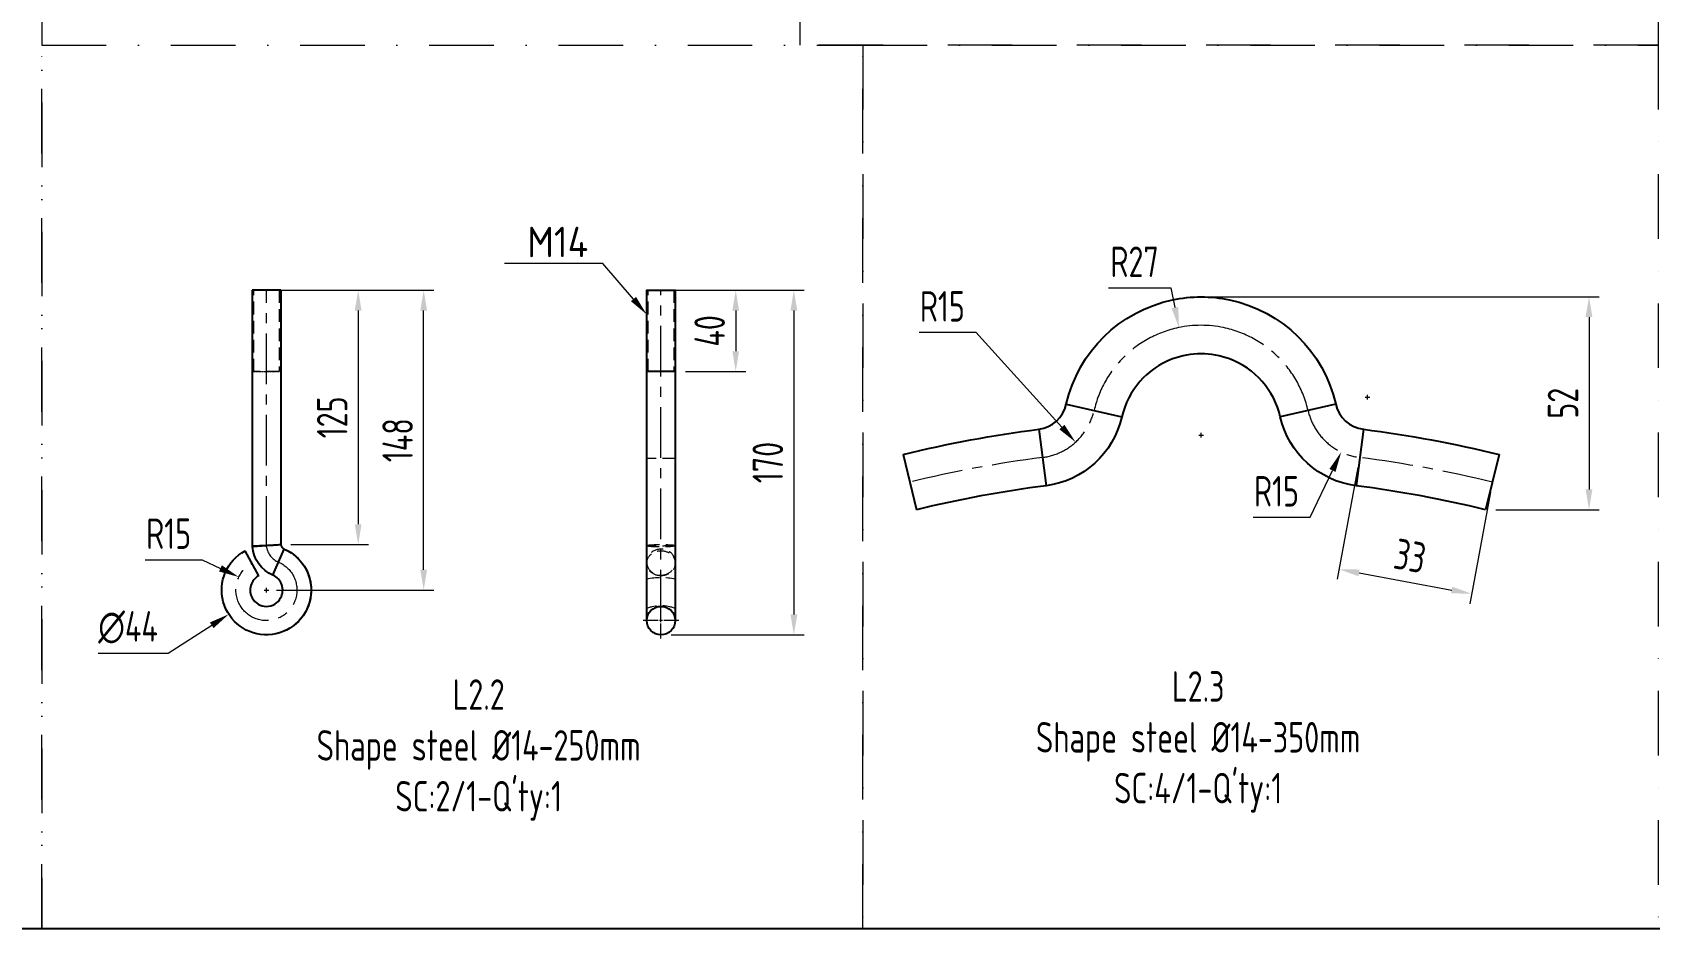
# Model space of a CAD drawing. Header units: millimetres. Extents: x -46397 to 283259, y -8690 to 23983.
# Drawn here: x 178060 to 179651, y -1841 to -959 of the extents above; entities that cross this region are included whole.
import ezdxf
from ezdxf import colors
from ezdxf.entities.mleader import LeaderData, LeaderLine
from ezdxf.math import Vec2, Vec3

# ---------------------------------------------------------------- set-up
doc = ezdxf.new("R2010")
doc.units = ezdxf.units.MM
for name, pattern in [('CENTER', [2, 1.25, -0.25, 0.25, -0.25]), ('CENTER2', [1.125, 0.75, -0.125, 0.125, -0.125]), ('DASHDOT', [25.4, 12.7, -6.35, 0, -6.35]), ('HIDDEN', [0.375, 0.25, -0.125])]:
    doc.linetypes.add(name, pattern=pattern)
doc.layers.get('Defpoints').update_dxf_attribs({"lineweight": 0})
for name, color, linetype, lineweight in [('Dtext', 255, 'Continuous', 20), ('DUONGDAM', 7, 'Continuous', 25), ('Long_AM_Box', 5, 'DASHDOT', 9), ('Long_AM_Visible', 30, 'Continuous', 25), ('Long_Centerline', 1, 'CENTER', 9), ('Long_Dim', 3, 'Continuous', 9), ('Long_Text', 6, 'Continuous', 9), ('mDƯỜNG CƠ BẢN', 255, 'Continuous', 25), ('mDƯỜNG KHUẤT', 251, 'HIDDEN', 5), ('mDƯỜNG TÂM', 8, 'CENTER', 0)]:
    doc.layers.add(name, color=color, linetype=linetype, lineweight=lineweight)
doc.styles.add('Chu va so', font='arial.ttf')
doc.styles.add('GHI CHÚ 3', font='isocp_IV25.ttf', dxfattribs={"width": 0.8})
doc.styles.add('TCVN', font='arial.ttf')
doc.dimstyles.new('Vuong_DIM', dxfattribs={"dimtxt": 2.5, "dimasz": 2.3, "dimexe": 1.25, "dimexo": 0, "dimtad": 1, "dimtoh": 1, "dimdec": 0, "dimdsep": 46, "dimtxsty": 'GHI CHÚ 3', "dimcen": 2.3, "dimclrd": 9, "dimclre": 9, "dimclrt": 2, "dimadec": 0, "dimazin": 0, "dimtm": 1e-09, "dimtfac": 1, "dimtdec": 0, "dimtofl": 0, "dimtmove": 1, "dimatfit": 3, "dimfxl": 1, "dimtfill": 1, "dimlwd": 9, "dimlwe": 9, "dimarcsym": 1})

# ---------------------------------------------------------------- blocks, each defined once
blk = doc.blocks.new('*D1753')
at = {"layer": 'Defpoints', "color": 0, "transparency": 16777216}
for p in [(179209.6, -1219.2), (179489.6, -1428.6), (179591.3, -1428.6)]:
    blk.add_point(p, dxfattribs=at)
at = {"layer": 'Long_Dim', "color": 9, "lineweight": 9, "transparency": 16777216}
for p, q in [((179219.6, -1219.2), (179601.3, -1219.2)), ((179591.3, -1239.2), (179591.3, -1408.6)), ((179499.6, -1428.6), (179601.3, -1428.6))]:
    blk.add_line(p, q, dxfattribs=at)
at = {"layer": 'Long_Dim', "color": 9, "transparency": 16777216}
for points in [[(179587.9, -1239.2), (179594.6, -1239.2), (179591.3, -1219.2)], [(179587.9, -1408.6), (179594.6, -1408.6), (179591.3, -1428.6)]]:
    blk.add_solid(points, dxfattribs=at)
at = {"layer": 'Long_Dim', "color": 2, "transparency": 16777216, "insert": (179565.7, -1323.9), "char_height": 30, "attachment_point": 5, "rotation": 90, "style": 'GHI CHÚ 3', "bg_fill": 3, "box_fill_scale": 1.1, "bg_fill_color": 256, "bg_fill_true_color": 13158600, "bg_fill_transparency": 0}
blk.add_mtext('52', dxfattribs=at)
blk = doc.blocks.new('*D1734')
at = {"layer": 'Defpoints', "color": 0, "transparency": 16777216}
for p in [(179373.4, -1317.8), (179347.5, -1371.9)]:
    blk.add_point(p, dxfattribs=at)
at = {"layer": 'Long_Dim', "color": 9, "lineweight": 9, "transparency": 16777216}
for p, q in [((179371.1, -1317.8), (179375.7, -1317.8)), ((179373.4, -1320.1), (179373.4, -1315.5)), ((179316.8, -1436.1), (179338.9, -1389.9)), ((179260.9, -1436.1), (179316.8, -1436.1))]:
    blk.add_line(p, q, dxfattribs=at)
at = {"layer": 'Long_Dim', "color": 9, "transparency": 16777216}
blk.add_solid([(179335.9, -1388.5), (179341.9, -1391.4), (179347.5, -1371.9)], dxfattribs=at)
at = {"layer": 'Long_Dim', "color": 2, "transparency": 16777216, "insert": (179283.8, -1410.5), "char_height": 30, "attachment_point": 5, "style": 'GHI CHÚ 3', "bg_fill": 3, "box_fill_scale": 1.1, "bg_fill_color": 256, "bg_fill_true_color": 13158600, "bg_fill_transparency": 0}
blk.add_mtext('R15', dxfattribs=at)
blk = doc.blocks.new('*D1735')
at = {"layer": 'Defpoints', "color": 0, "transparency": 16777216}
for p in [(179045.8, -1317.8), (179086.2, -1362.2)]:
    blk.add_point(p, dxfattribs=at)
at = {"layer": 'Long_Dim', "color": 9, "lineweight": 9, "transparency": 16777216}
for p, q in [((178932.2, -1254.1), (178988.1, -1254.1)), ((178988.1, -1254.1), (179072.7, -1347.4))]:
    blk.add_line(p, q, dxfattribs=at)
at = {"layer": 'Long_Dim', "color": 9, "transparency": 16777216}
blk.add_solid([(179075.2, -1345.1), (179070.3, -1349.6), (179086.2, -1362.2)], dxfattribs=at)
at = {"layer": 'Long_Dim', "color": 2, "transparency": 16777216, "insert": (178955.1, -1228.6), "char_height": 30, "attachment_point": 5, "style": 'GHI CHÚ 3', "bg_fill": 3, "box_fill_scale": 1.1, "bg_fill_color": 256, "bg_fill_true_color": 13158600, "bg_fill_transparency": 0}
blk.add_mtext('R15', dxfattribs=at)
blk = doc.blocks.new('*D1751')
at = {"layer": 'Defpoints', "color": 0, "transparency": 16777216}
for p in [(179365.7, -1377.3), (179496.2, -1401.4), (179475.9, -1511.3)]:
    blk.add_point(p, dxfattribs=at)
at = {"layer": 'Long_Dim', "color": 9, "lineweight": 9, "transparency": 16777216}
for p, q in [((179363.9, -1387.1), (179343.5, -1497)), ((179494.4, -1411.3), (179474, -1521.1)), ((179365, -1490.8), (179456.2, -1507.7))]:
    blk.add_line(p, q, dxfattribs=at)
at = {"layer": 'Long_Dim', "color": 9, "transparency": 16777216}
for points in [[(179365.6, -1487.5), (179364.4, -1494.1), (179345.4, -1487.2)], [(179456.8, -1504.4), (179455.6, -1510.9), (179475.9, -1511.3)]]:
    blk.add_solid(points, dxfattribs=at)
at = {"layer": 'Long_Dim', "color": 2, "transparency": 16777216, "insert": (179415.3, -1474.1), "char_height": 30, "attachment_point": 5, "rotation": 349.5143, "style": 'GHI CHÚ 3', "bg_fill": 3, "box_fill_scale": 1.1, "bg_fill_color": 256, "bg_fill_true_color": 13158600, "bg_fill_transparency": 0}
blk.add_mtext('33', dxfattribs=at)
blk = doc.blocks.new('*D1736')
at = {"layer": 'Defpoints', "color": 0, "transparency": 16777216}
for p in [(179187.9, -1249.4), (179209.6, -1355.2)]:
    blk.add_point(p, dxfattribs=at)
at = {"layer": 'Long_Dim', "color": 9, "lineweight": 9, "transparency": 16777216}
for p, q in [((179118.6, -1210.2), (179179.9, -1210.2)), ((179179.9, -1210.2), (179183.9, -1229.8)), ((179207.3, -1355.2), (179211.9, -1355.2)), ((179209.6, -1357.5), (179209.6, -1352.9))]:
    blk.add_line(p, q, dxfattribs=at)
at = {"layer": 'Long_Dim', "color": 9, "transparency": 16777216}
blk.add_solid([(179187.2, -1229.2), (179180.6, -1230.5), (179187.9, -1249.4)], dxfattribs=at)
at = {"layer": 'Long_Dim', "color": 2, "transparency": 16777216, "insert": (179144.2, -1184.7), "char_height": 30, "attachment_point": 5, "style": 'GHI CHÚ 3', "bg_fill": 3, "box_fill_scale": 1.1, "bg_fill_color": 256, "bg_fill_true_color": 13158600, "bg_fill_transparency": 0}
blk.add_mtext('R27', dxfattribs=at)
blk = doc.blocks.new('*U1711')
at = {"layer": 'mDƯỜNG TÂM', "color": 0, "linetype": 'CENTER2', "ltscale": 50, "transparency": 16777216}
for p, q in [((0, 2.8), (0, 17.5)), ((-17.5, 0), (-2.8, 0)), ((2.8, 0), (17.5, 0)), ((0, -17.5), (0, -2.8))]:
    blk.add_line(p, q, dxfattribs=at)
at = {"layer": 'mDƯỜNG TÂM', "color": 0, "linetype": 'Continuous', "ltscale": 50, "transparency": 16777216}
for p, q in [((-1.4, 0), (1.4, 0)), ((0, -1.4), (0, 1.4))]:
    blk.add_line(p, q, dxfattribs=at)
blk = doc.blocks.new('*D1750')
at = {"layer": 'Defpoints', "color": 0, "transparency": 16777216}
for p in [(178678.3, -1212.7), (178678.3, -1551.7), (178809, -1551.7)]:
    blk.add_point(p, dxfattribs=at)
at = {"layer": 'Long_Dim', "color": 9, "lineweight": 9, "transparency": 16777216}
for p, q in [((178688.3, -1212.7), (178819, -1212.7)), ((178809, -1232.7), (178809, -1531.7)), ((178688.3, -1551.7), (178819, -1551.7))]:
    blk.add_line(p, q, dxfattribs=at)
at = {"layer": 'Long_Dim', "color": 9, "transparency": 16777216}
for points in [[(178805.7, -1232.7), (178812.4, -1232.7), (178809, -1212.7)], [(178805.7, -1531.7), (178812.4, -1531.7), (178809, -1551.7)]]:
    blk.add_solid(points, dxfattribs=at)
at = {"layer": 'Long_Dim', "color": 2, "transparency": 16777216, "insert": (178783.4, -1382.2), "char_height": 30, "attachment_point": 5, "rotation": 90, "style": 'GHI CHÚ 3', "bg_fill": 3, "box_fill_scale": 1.1, "bg_fill_color": 256, "bg_fill_true_color": 13158600, "bg_fill_transparency": 0}
blk.add_mtext('170', dxfattribs=at)
blk = doc.blocks.new('*D1749')
at = {"layer": 'Defpoints', "color": 0, "transparency": 16777216}
for p in [(178327.1, -1484), (178253.1, -1531.5)]:
    blk.add_point(p, dxfattribs=at)
at = {"layer": 'Long_Dim', "color": 9, "lineweight": 9, "transparency": 16777216}
for p, q in [((178287.8, -1507.7), (178292.4, -1507.7)), ((178290.1, -1510), (178290.1, -1505.4)), ((178193.4, -1569.9), (178236.3, -1542.3)), ((178124.6, -1569.9), (178193.4, -1569.9))]:
    blk.add_line(p, q, dxfattribs=at)
at = {"layer": 'Long_Dim', "color": 9, "transparency": 16777216}
blk.add_solid([(178234.5, -1539.5), (178238.1, -1545.1), (178253.1, -1531.5)], dxfattribs=at)
at = {"layer": 'Long_Dim', "color": 2, "transparency": 16777216, "insert": (178154, -1544.4), "char_height": 30, "attachment_point": 5, "style": 'GHI CHÚ 3', "bg_fill": 3, "box_fill_scale": 1.1, "bg_fill_color": 256, "bg_fill_true_color": 13158600, "bg_fill_transparency": 0}
blk.add_mtext('∅44', dxfattribs=at)
blk = doc.blocks.new('*D1748')
at = {"layer": 'Defpoints', "color": 0, "transparency": 16777216}
for p in [(178290.2, -1212.7), (178304.2, -1462.9), (178380.4, -1462.9)]:
    blk.add_point(p, dxfattribs=at)
at = {"layer": 'Long_Dim', "color": 9, "lineweight": 9, "transparency": 16777216}
for p, q in [((178300.2, -1212.7), (178390.4, -1212.7)), ((178380.4, -1232.7), (178380.4, -1442.9)), ((178314.2, -1462.9), (178390.4, -1462.9))]:
    blk.add_line(p, q, dxfattribs=at)
at = {"layer": 'Long_Dim', "color": 9, "transparency": 16777216}
for points in [[(178377, -1232.7), (178383.7, -1232.7), (178380.4, -1212.7)], [(178377, -1442.9), (178383.7, -1442.9), (178380.4, -1462.9)]]:
    blk.add_solid(points, dxfattribs=at)
at = {"layer": 'Long_Dim', "color": 2, "transparency": 16777216, "insert": (178354.8, -1337.8), "char_height": 30, "attachment_point": 5, "rotation": 90, "style": 'GHI CHÚ 3', "bg_fill": 3, "box_fill_scale": 1.1, "bg_fill_color": 256, "bg_fill_true_color": 13158600, "bg_fill_transparency": 0}
blk.add_mtext('125', dxfattribs=at)
blk = doc.blocks.new('*D1737')
at = {"layer": 'Defpoints', "color": 0, "transparency": 16777216}
for p in [(178263, -1494.9), (178290.1, -1507.7)]:
    blk.add_point(p, dxfattribs=at)
at = {"layer": 'Long_Dim', "color": 9, "lineweight": 9, "transparency": 16777216}
for p, q in [((178170.9, -1477.8), (178226.8, -1477.8)), ((178226.8, -1477.8), (178244.9, -1486.4)), ((178287.8, -1507.7), (178292.4, -1507.7)), ((178290.1, -1510), (178290.1, -1505.4))]:
    blk.add_line(p, q, dxfattribs=at)
at = {"layer": 'Long_Dim', "color": 9, "transparency": 16777216}
blk.add_solid([(178246.3, -1483.3), (178243.5, -1489.4), (178263, -1494.9)], dxfattribs=at)
at = {"layer": 'Long_Dim', "color": 2, "transparency": 16777216, "insert": (178193.9, -1452.2), "char_height": 30, "attachment_point": 5, "style": 'GHI CHÚ 3', "bg_fill": 3, "box_fill_scale": 1.1, "bg_fill_color": 256, "bg_fill_true_color": 13158600, "bg_fill_transparency": 0}
blk.add_mtext('R15', dxfattribs=at)
blk = doc.blocks.new('*D1747')
at = {"layer": 'Defpoints', "color": 0, "transparency": 16777216}
for p in [(178692.3, -1212.7), (178692.3, -1292.7), (178751.8, -1292.7)]:
    blk.add_point(p, dxfattribs=at)
at = {"layer": 'Long_Dim', "color": 9, "lineweight": 9, "transparency": 16777216}
for p, q in [((178702.3, -1212.7), (178761.8, -1212.7)), ((178751.8, -1232.7), (178751.8, -1272.7)), ((178702.3, -1292.7), (178761.8, -1292.7))]:
    blk.add_line(p, q, dxfattribs=at)
at = {"layer": 'Long_Dim', "color": 2, "transparency": 16777216, "insert": (178726.2, -1252.7), "char_height": 30, "attachment_point": 5, "rotation": 90, "style": 'GHI CHÚ 3', "bg_fill": 3, "box_fill_scale": 1.1, "bg_fill_color": 256, "bg_fill_true_color": 13158600, "bg_fill_transparency": 0}
blk.add_mtext('40', dxfattribs=at)
at = {"layer": 'Long_Dim', "color": 9, "transparency": 16777216}
for points in [[(178748.5, -1232.7), (178755.1, -1232.7), (178751.8, -1212.7)], [(178748.5, -1272.7), (178755.1, -1272.7), (178751.8, -1292.7)]]:
    blk.add_solid(points, dxfattribs=at)
blk = doc.blocks.new('*D1767')
at = {"layer": 'Defpoints', "color": 0, "transparency": 16777216}
for p in [(178302.7, -1212.7), (178444.8, -1212.7), (178290.1, -1507.7)]:
    blk.add_point(p, dxfattribs=at)
at = {"layer": 'Long_Dim', "color": 9, "lineweight": 9, "transparency": 16777216}
for p, q in [((178312.7, -1212.7), (178454.8, -1212.7)), ((178444.8, -1487.7), (178444.8, -1232.7)), ((178300.1, -1507.7), (178454.8, -1507.7))]:
    blk.add_line(p, q, dxfattribs=at)
at = {"layer": 'Long_Dim', "color": 9, "transparency": 16777216}
for points in [[(178441.5, -1232.7), (178448.2, -1232.7), (178444.8, -1212.7)], [(178441.5, -1487.7), (178448.2, -1487.7), (178444.8, -1507.7)]]:
    blk.add_solid(points, dxfattribs=at)
at = {"layer": 'Long_Dim', "color": 2, "transparency": 16777216, "insert": (178419.2, -1360.2), "char_height": 30, "attachment_point": 5, "rotation": 90, "style": 'GHI CHÚ 3', "bg_fill": 3, "box_fill_scale": 1.1, "bg_fill_color": 256, "bg_fill_true_color": 13158600, "bg_fill_transparency": 0}
blk.add_mtext('148', dxfattribs=at)
blk = doc.blocks.new('*U1706')
at = {"lineweight": 25}
for points in [[(0, 0), (5222.3, 0), (5222.3, 3420.9), (0, 3420.9)], [(0, 0), (3948.6, 0), (3948.6, 3420.9), (0, 3420.9)]]:
    blk.add_lwpolyline(points, close=True, dxfattribs=at)
at = {"layer": 'Dtext', "ltscale": 0.1}
for tag, p, height, style in [('REV_3', (3982.2, 1284.9), 22.7, 'TCVN'), ('FOR_APPROVAL3', (4209.7, 1283.3, -0.2), 27.3, 'TCVN'), ('REV_2', (3982.2, 1200), 22.7, 'TCVN'), ('FOR_APPROVAL2', (4209.7, 1198.4, -0.2), 27.3, 'TCVN'), ('REV_1', (3982.2, 1115.1), 22.7, 'TCVN'), ('FOR_APPROVAL1', (4209.7, 1113.5, -0.2), 27.3, 'TCVN'), ('REV_0', (3982.2, 1030.1), 22.7, 'TCVN'), ('NGUOI_VE', (4452, 1028.9, -0.2), 27.3, 'TCVN'), ('NGUOI_KIEM_2', (4693.2, 1028.9, -0.2), 27.3, 'TCVN'), ('NGUOI_DUYET', (4984.6, 1028.9, -0.2), 27.3, 'TCVN'), ('1.1_A4', (4999.2, 51.8, -0.2), 27.3, 'Chu va so'), ('A4_A4', (5090, 51.8, -0.2), 27.3, 'Chu va so'), ('REV.', (5164.8, 51.8, -0.2), 27.3, 'Chu va so')]:
    blk.add_attdef(tag, p, '', height=height, dxfattribs=dict(at, style=style))
for tag, p, height, style, width in [('NGAY_REV03', (4039.8, 1283.3, -0.2), 23.7, 'TCVN', 0.95), ('NGAY_REV02', (4039.8, 1198.4, -0.2), 23.7, 'TCVN', 0.95), ('NGAY_REV01', (4039.8, 1113.5, -0.2), 23.7, 'TCVN', 0.95), ('NGAY_REV0', (4039.8, 1028.5, -0.2), 23.7, 'TCVN', 0.95), ('DWD.NO', (4037.7, 22.1, -0.2), 36.4, 'Chu va so', 0.85)]:
    blk.add_attdef(tag, p, '', height=height, dxfattribs=dict(at, style=style, width=width))
at = {"layer": 'Dtext', "lineweight": 25, "ltscale": 0.1, "style": 'Chu va so'}
for tag, p, height in [('PROJECT_CODE', (4300.8, 427.6), 54.6), ('TITLE1', (4064.3, 326.1, -0.2), 36.4), ('TITLE2', (4064.3, 240.5, -0.2), 36.4), ('TITLE3', (4064.3, 155.6, -0.2), 36.4)]:
    blk.add_attdef(tag, p, '', height=height, dxfattribs=at)

msp = doc.modelspace()

# ---------------------------------------------------------------- linework, layer by layer
at = {"layer": 'DUONGDAM', "ltscale": 20}
msp.add_line((178304.19, -1212.7, 15.42), (178276.19, -1212.7, 15.42), dxfattribs=at)
at = {"layer": 'DUONGDAM', "ltscale": 20, "extrusion": (0, 1, 0)}
msp.add_line((178276.25, -1464.99, 15.42), (178276.19, -1464.36, 15.42), dxfattribs=at)
at = {"layer": 'DUONGDAM', "ltscale": 20, "extrusion": (1.22465e-16, 0, -1)}
msp.add_arc((-179209.61, -1355.23), 136, 78.11884, 101.88116, dxfattribs=at)
at = {"layer": 'Long_AM_Box', "ltscale": 5}
for points in [[(179659.34, -971.48), (178815.28, -971.48), (178815.28, -28.34), (179659.34, -28.34)], [(178069.08, -971.48), (178815.28, -971.48), (178815.28, -528.48), (178069.08, -528.48)], [(177118.9, -646.74), (178069.08, -646.74), (178069.08, -1840.8), (177118.9, -1840.8)]]:
    msp.add_lwpolyline(points, close=True, dxfattribs=at)
at = {"layer": 'Long_AM_Visible', "extrusion": (0, 1, 0)}
for p, q in [((178276.19, -1212.7, 15.42), (178276.19, -1464.36, 15.42)), ((178304.19, -1212.7, 15.42), (178304.19, -1462.9, 15.42)), ((179077.03, -1324.9), (179131.62, -1337.39)), ((179342.18, -1324.9), (179287.59, -1337.39)), ((179049.94, -1349.5), (179057.12, -1405.04)), ((179369.28, -1349.5), (179362.1, -1405.04)), ((178916.43, -1374.21), (178929.61, -1428.64)), ((179502.78, -1374.21), (179489.61, -1428.64)), ((178290.19, -1463.72, 15.42), (178276.19, -1464.36, 15.42)), ((178276.25, -1464.99, 15.42), (178290.19, -1463.72, 15.42)), ((178282.53, -1493.64, 15.42), (178269.26, -1468.99, 15.42)), ((178296.51, -1493.07, 15.42), (178307.71, -1467.41, 15.42))]:
    msp.add_line(p, q, dxfattribs=at)
at = {"layer": 'Long_AM_Visible'}
msp.add_polyline3d([(178664.27, -1537.73, 15.42), (178664.27, -1212.7, 15.42), (178692.27, -1212.7, 15.42), (178692.27, -1537.73, 15.42)], dxfattribs=at)
at = {"layer": 'Long_AM_Visible', "extrusion": (1.22465e-16, 0, -1)}
for centre, radius, start, end in [((-179209.61, -1355.23), 136, 12.88509, 78.11884), ((-179209.61, -1355.23), 136, 101.88116, 167.11491), ((-179209.61, -2585.23), 1246, 76.39104, 82.63757), ((-179045.84, -1317.76), 88, 192.88509, 262.63757), ((-179373.38, -1317.76), 88, 277.36243, 347.11491), ((-179209.61, -2585.23), 1246, 97.36243, 103.60896), ((-178678.27, -1537.73, -15.42), 14, 0, 180), ((-178678.27, -1537.73, -15.42), 14, 180, 0)]:
    msp.add_arc(centre, radius, start, end, dxfattribs=at)
at = {"layer": 'Long_AM_Visible'}
for centre, radius, start, end in [((179209.61, -1355.23), 80, 110.48732, 167.11491), ((179209.61, -1355.23), 80, 69.51268, 110.48732), ((179209.61, -1355.23), 80, 12.88509, 69.51268), ((179045.84, -1317.76), 32, 277.36243, 347.11491), ((179373.38, -1317.76), 32, 192.88509, 262.63757), ((179209.61, -2585.23), 1190, 97.36243, 103.60896), ((179209.61, -2585.23), 1190, 76.39104, 82.63757), ((178310.11, -1461.91, 15.42), 5.99, 189.49248, 246.42658), ((178290.11, -1507.73, 15.42), 16, 118.28338, 208.95502), ((178290.11, -1507.73, 15.42), 16, 331.04498, 66.41766), ((178290.11, -1507.73, 15.42), 16, 208.95502, 331.04498)]:
    msp.add_arc(centre, radius, start, end, dxfattribs=at)
at = {"layer": 'Long_AM_Visible', "extrusion": (2.22045e-16, 0, -1)}
for centre, radius, start, end in [((-178290.11, -1507.73, -15.42), 44, 113.57667, 61.71662), ((-178310.11, -1461.91, -15.42), 33.99, 293.57342, 354.80669)]:
    msp.add_arc(centre, radius, start, end, dxfattribs=at)
at = {"layer": 'Long_AM_Visible'}
msp.add_open_spline([(178290.19, -1463.72, 15.42), (178290.23, -1463.72, 15.42), (178290.27, -1463.72, 15.42), (178292.01, -1463.64, 15.42), (178293.69, -1463.56, 15.42), (178296.84, -1463.39, 15.42), (178298.28, -1463.31, 15.42), (178300.85, -1463.15, 15.42), (178301.93, -1463.08, 15.42), (178303.33, -1462.97, 15.42), (178303.76, -1462.94, 15.42), (178304.09, -1462.91, 15.42), (178304.15, -1462.9, 15.42), (178304.19, -1462.9, 15.42), (178304.19, -1462.9, 15.42), (178304.19, -1462.9, 15.42)], degree=3, knots=[-0.0549751, -0.0549751, -0.0549751, -0.0549751, 0, 0, 2.5544712, 2.5544712, 5.0779844, 5.0779844, 7.7250022, 7.7250022, 9.7792625, 9.7792625, 10.6317615, 10.6317615, 10.97503, 10.97503, 10.97503, 10.97503], dxfattribs=at)
at = {"layer": 'Long_Centerline', "ltscale": 40}
msp.add_line((178678.27, -1537.73, 15.42), (178678.27, -1212.7, 15.42), dxfattribs=at)
at = {"layer": 'Long_Centerline', "ltscale": 40, "elevation": 15.42}
msp.add_lwpolyline([(178302.11, -1480.24, -0.2557291), (178290.19, -1465.21), (178290.19, -1212.7)], format="xyb", dxfattribs=at)
at = {"layer": 'Long_Centerline', "ltscale": 40, "extrusion": (2.22045e-16, 0, -1)}
msp.add_arc((-178290.11, -1507.73, -15.42), 30, 113.57667, 61.71662, dxfattribs=at)
at = {"layer": 'mDƯỜNG CƠ BẢN', "color": 3, "extrusion": (2.22045e-16, 0, -1)}
msp.add_arc((-178290.11, -1507.73, -15.42), 44, 113.57667, 251.447, dxfattribs=at)
at = {"layer": 'mDƯỜNG KHUẤT', "ltscale": 50, "extrusion": (0, 1, 0)}
msp.add_line((178692.27, -1378.26, 15.42), (178664.27, -1378.26, 15.42), dxfattribs=at)
at = {"layer": 'mDƯỜNG KHUẤT', "ltscale": 50, "extrusion": (1.22465e-16, 0, -1)}
msp.add_arc((-178678.27, -1563.16, -15.42), 68, 78.11884, 101.88116, dxfattribs=at)
at = {"layer": 'mDƯỜNG KHUẤT', "ltscale": 50}
msp.add_arc((178678.27, -1563.16, 15.42), 40, 69.51268, 110.48732, dxfattribs=at)
at = {"layer": 'mDƯỜNG KHUẤT', "ltscale": 50, "extrusion": (1.22465e-16, 0, -1)}
msp.add_ellipse((178678.27, -1463.72, 15.42), major_axis=(14, 0), ratio=0.0453526, start_param=0, end_param=3.1415927, dxfattribs=at)
at = {"layer": 'mDƯỜNG KHUẤT', "ltscale": 50}
for centre, major_axis, ratio, start_param, end_param in [((178678.27, -1463.72, 15.42), (-14, 0), 0.0905163, 0, 3.1415927), ((178678.27, -1480.24, 15.42), (14, 0), 0.9165483, 0, 3.1415927), ((178678.27, -1481.31, 15.42), (-14, 0), 0.8806148, -4.712389, 1.5707963), ((178678.27, -1480.24, 15.42), (-14, 0), 0.9165483, 0, 1.5707963), ((178678.27, -1480.24, 15.42), (14, 0), 0.9165483, -1.5707963, 0)]:
    msp.add_ellipse(centre, major_axis=major_axis, ratio=ratio, start_param=start_param, end_param=end_param, dxfattribs=at)
msp.add_open_spline([(178664.27, -1463.72, 15.42), (178664.27, -1463.72, 15.42), (178664.27, -1463.72, 15.42), (178664.28, -1463.64, 15.42), (178664.6, -1463.56, 15.42), (178665.83, -1463.39, 15.42), (178666.72, -1463.31, 15.42), (178669.01, -1463.15, 15.42), (178670.43, -1463.08, 15.42), (178673.23, -1462.97, 15.42), (178674.54, -1462.94, 15.42), (178676.45, -1462.91, 15.42), (178677.01, -1462.9, 15.42), (178678.03, -1462.9, 15.42), (178678.48, -1462.9, 15.42), (178679.51, -1462.9, 15.42), (178680.08, -1462.91, 15.42), (178682.15, -1462.94, 15.42), (178683.6, -1462.98, 15.42), (178686.53, -1463.1, 15.42), (178687.95, -1463.18, 15.42), (178690.02, -1463.33, 15.42), (178690.77, -1463.4, 15.42), (178691.92, -1463.56, 15.42), (178692.25, -1463.64, 15.42), (178692.27, -1463.72, 15.42), (178692.27, -1463.72, 15.42), (178692.27, -1463.72, 15.42)], degree=3, knots=[-0.0549751, -0.0549751, -0.0549751, -0.0549751, 0, 0, 2.5544712, 2.5544712, 5.0779844, 5.0779844, 7.7250022, 7.7250022, 9.7792625, 9.7792625, 10.6317615, 10.6317615, 11.3089334, 11.3089334, 12.1702498, 12.1702498, 14.4582938, 14.4582938, 17.1847174, 17.1847174, 19.3778833, 19.3778833, 21.9500558, 21.9500558, 22.0050312, 22.0050312, 22.0050312, 22.0050312], dxfattribs=at)

# ---------------------------------------------------------------- block references
at = {"layer": 'mDƯỜNG TÂM', "linetype": 'CENTER2', "ltscale": 50, "extrusion": (1.26883e-16, 0, -1)}
msp.add_blockref('*U1711', (-178678.27, -1537.73, -15.42), dxfattribs=at)

# ---------------------------------------------------------------- texts
at = {"layer": 'Long_Text', "color": 3, "char_height": 30, "attachment_point": 5, "style": 'GHI CHÚ 3'}
for s, width, insert in [("\\pxqc;L2.3\\PShape steel %%C14-350mm\\PSC:4/1-Q'ty:1", 474.2508, (179206.8, -1657.05)), ("\\pxqc;L2.2\\PShape steel %%C14-250mm\\PSC:2/1-Q'ty:1", 371.3592, (178498.91, -1665.02))]:
    msp.add_mtext_dynamic_manual_height_columns(s, width=width, gutter_width=322.31, heights=[0], dxfattribs=dict(at, insert=insert))

# ---------------------------------------------------------------- next in the draw order: dimensions: what is measured, and where the dimension line sits
at = {"layer": 'Long_Dim'}
for base, p1, p2, override, picture, middle in [((178380.37, -1462.9, 15.42), (178290.19, -1212.7, 15.42), (178304.19, -1462.9, 15.42), {"dimtxt": 30, "dimasz": 20, "dimexe": 10, "dimexo": 10, "dimgap": 10, "dimlfac": 0.5}, '*D1748', (178354.78, -1337.8, 15.42)), ((178809.03, -1551.73, 15.42), (178678.27, -1212.7, 15.42), (178678.27, -1551.73, 15.42), {"dimtxt": 30, "dimasz": 20, "dimexe": 10, "dimexo": 10, "dimgap": 10, "dimlfac": 0.5}, '*D1750', (178783.44, -1382.22, 15.42)), ((179591.26, -1428.64), (179209.61, -1219.23), (179489.61, -1428.64), {"dimtxt": 30, "dimasz": 20, "dimexe": 10, "dimexo": 10, "dimgap": 10, "dimlfac": 0.25}, '*D1753', (179565.67, -1323.93))]:
    dim = msp.add_linear_dim(base=base, p1=p1, p2=p2, angle=90, dimstyle='Vuong_DIM', override=override, dxfattribs=at)
    dim.commit()
    dim.dimension.update_dxf_attribs({"geometry": picture, "text_midpoint": middle})
dim = msp.add_diameter_dim_2p(p1=(178327.13, -1483.96, 15.42), p2=(178253.09, -1531.51, 15.42), dimstyle='Vuong_DIM', override={"dimtxt": 30, "dimasz": 20, "dimexe": 10, "dimexo": 10, "dimgap": 10, "dimlfac": 0.5}, dxfattribs=at)
dim.commit()
dim.dimension.update_dxf_attribs({"geometry": '*D1749', "text_midpoint": (178154, -1544.38, 15.42)})

# ---------------------------------------------------------------- next in the draw order: linework, layer by layer
at = {"layer": 'Long_Centerline', "ltscale": 40}
msp.add_lwpolyline([(179496.2, -1401.42, 0.0272624), (179365.69, -1377.27, -0.3141118), (179314.89, -1331.14, 0.2925803), (179231.84, -1249.54, 0.1040558), (179187.37, -1249.54, 0.2925803), (179104.33, -1331.14, -0.3141118), (179053.53, -1377.27, 0.0272624), (178923.02, -1401.42, 0.0272624)], format="xyb", dxfattribs=at)
at = {"layer": 'mDƯỜNG CƠ BẢN', "color": 3, "elevation": 15.42}
msp.add_lwpolyline([(178664.27, -1212.7), (178692.27, -1212.7), (178692.27, -1292.7), (178664.27, -1292.7)], close=True, dxfattribs=at)
at = {"layer": 'mDƯỜNG KHUẤT'}
msp.add_line((178276.19, -1292.7, 15.42), (178304.19, -1292.7, 15.42), dxfattribs=at)
at = {"layer": 'mDƯỜNG KHUẤT', "ltscale": 50, "elevation": 15.42}
for points in [[(178277.69, -1212.7), (178302.69, -1212.7), (178302.69, -1292.7), (178277.69, -1292.7)], [(178665.77, -1212.7), (178690.77, -1212.7), (178690.77, -1292.7), (178665.77, -1292.7)]]:
    msp.add_lwpolyline(points, close=True, dxfattribs=at)

# ---------------------------------------------------------------- next in the draw order: dimensions: what is measured, and where the dimension line sits
at = {"layer": 'Long_Dim'}
dim = msp.add_radius_dim(center=(178290.11, -1507.73, 15.42), mpoint=(178262.99, -1494.91, 15.42), dimstyle='Vuong_DIM', override={"dimtxt": 30, "dimasz": 20, "dimexe": 10, "dimexo": 10, "dimgap": 10, "dimlfac": 0.5}, dxfattribs=at)
dim.commit()
dim.dimension.update_dxf_attribs({"geometry": '*D1737', "text_midpoint": (178193.87, -1452.22, 15.42)})

# ---------------------------------------------------------------- next in the draw order: dimensions: what is measured, and where the dimension line sits
for center, mpoint, picture, middle in [((179209.61, -1355.23), (179187.92, -1249.43), '*D1736', (179144.22, -1184.65)), ((179373.38, -1317.76), (179347.5, -1371.89), '*D1734', (179283.83, -1410.52))]:
    dim = msp.add_radius_dim(center=center, mpoint=mpoint, dimstyle='Vuong_DIM', override={"dimtxt": 30, "dimasz": 20, "dimexe": 10, "dimexo": 10, "dimgap": 10, "dimlfac": 0.25}, dxfattribs=at)
    dim.commit()
    dim.dimension.update_dxf_attribs({"geometry": picture, "text_midpoint": middle})
dim = msp.add_radius_dim(center=(179045.84, -1317.76), mpoint=(179086.17, -1362.18), dimstyle='Vuong_DIM', override={"dimtxt": 30, "dimasz": 20, "dimexe": 10, "dimexo": 10, "dimgap": 10, "dimlfac": 0.25}, dxfattribs=at)
dim.commit()
dim.dimension.update_dxf_attribs({"geometry": '*D1735', "text_midpoint": (178988.08, -1254.15), "dimtype": 164})
dim = msp.add_linear_dim(base=(178444.82, -1212.7, 15.42), p1=(178290.11, -1507.73, 15.42), p2=(178302.69, -1212.7, 15.42), angle=90, dimstyle='Vuong_DIM', override={"dimtxt": 30, "dimasz": 20, "dimexe": 10, "dimexo": 10, "dimgap": 10, "dimlfac": 0.5}, dxfattribs=at)
dim.commit()
dim.dimension.update_dxf_attribs({"geometry": '*D1767', "text_midpoint": (178419.23, -1360.22, 15.42)})
dim = msp.add_linear_dim(base=(178751.8, -1292.7, 15.42), p1=(178692.27, -1212.7, 15.42), p2=(178692.27, -1292.7, 15.42), angle=90, dimstyle='Vuong_DIM', override={"dimtxt": 30, "dimasz": 20, "dimexe": 10, "dimexo": 10, "dimgap": 10, "dimlfac": 0.5}, dxfattribs=at)
dim.commit()
dim.dimension.update_dxf_attribs({"geometry": '*D1747', "text_midpoint": (178751.8, -1252.7, 15.42), "dimtype": 160})

# ---------------------------------------------------------------- next in the draw order: linework, layer by layer
at = {"layer": 'Long_AM_Box', "ltscale": 5}
msp.add_lwpolyline([(178876.82, -1840.8), (178069.08, -1840.8), (178069.08, -971.48), (178876.82, -971.48)], close=True, dxfattribs=at)

# ---------------------------------------------------------------- next in the draw order: dimensions: what is measured, and where the dimension line sits
at = {"layer": 'Long_Dim'}
dim = msp.add_aligned_dim(p1=(179365.69, -1377.27), p2=(179496.2, -1401.42), distance=-111.75, dimstyle='Vuong_DIM', override={"dimtxt": 30, "dimasz": 20, "dimexe": 10, "dimexo": 10, "dimgap": 10, "dimlfac": 0.25}, dxfattribs=at)
dim.commit()
dim.dimension.update_dxf_attribs({"geometry": '*D1751', "text_midpoint": (179415.26, -1474.07)})

# ---------------------------------------------------------------- next in the draw order: leaders
at = {"color": 1}
ml = msp.add_multileader_mtext('Standard', dxfattribs=at)
ml.set_content('{\\Fisocp|c0;M14}', color=1, style='Chu va so')
ml.set_leader_properties(color=3, lineweight=9)
ml.build(insert=Vec2(0, 0))
ml.multileader.update_dxf_attribs({"text_left_attachment_type": 5, "text_right_attachment_type": 5, "dogleg_length": 20, "arrow_head_size": 20})
ctx = ml.context
ctx.base_point, ctx.char_height, ctx.arrow_head_size, ctx.landing_gap_size, ctx.plane_origin = Vec3(178546.68, -1186.25, 15.42), 30, 20, 0.039, Vec3(182725.27, 3917.34, 15.42)
ctx.left_attachment, ctx.right_attachment = 5, 5
notes = []
notes.append((ctx, [(0, (1, 1, 0), (178621.08, -1186.25, 15.42), (-1, 0), 17.33, [(0, [(178664.27, -1236.56, 15.42)], 0, [])])]))
ctx.mtext.insert, ctx.mtext.width, ctx.mtext.defined_height, ctx.mtext.flow_direction = Vec3(178546.71, -1150.25, 15.42), 1896.4979, 79.91, 5
for ctx, leaders in notes:
    for number, flags, end, landing, length, lines in leaders:
        leader = LeaderData()
        leader.index, (leader.has_last_leader_line, leader.has_dogleg_vector, leader.attachment_direction) = number, flags
        leader.last_leader_point, leader.dogleg_vector, leader.dogleg_length = Vec3(end), Vec3(landing), length
        for number, points, colour, breaks in lines:
            line = LeaderLine()
            line.index, line.vertices, line.color, line.breaks = number, Vec3.list(points), colors.encode_raw_color(colour), breaks
            leader.lines.append(line)
        ctx.leaders.append(leader)

# ---------------------------------------------------------------- next in the draw order: linework, layer by layer
at = {"layer": 'Long_AM_Box', "ltscale": 5}
msp.add_lwpolyline([(179659.34, -1840.8), (178876.82, -1840.8), (178876.82, -971.48), (179659.34, -971.48)], close=True, dxfattribs=at)

# ---------------------------------------------------------------- next in the draw order: block references
at = {"xscale": 0.9320101847508909, "yscale": 0.9320101847508909, "zscale": 0.9320101847508909}
msp.add_blockref('*U1706', (177118.9, -1840.8), dxfattribs=at)

doc.saveas('drawing.dxf')
